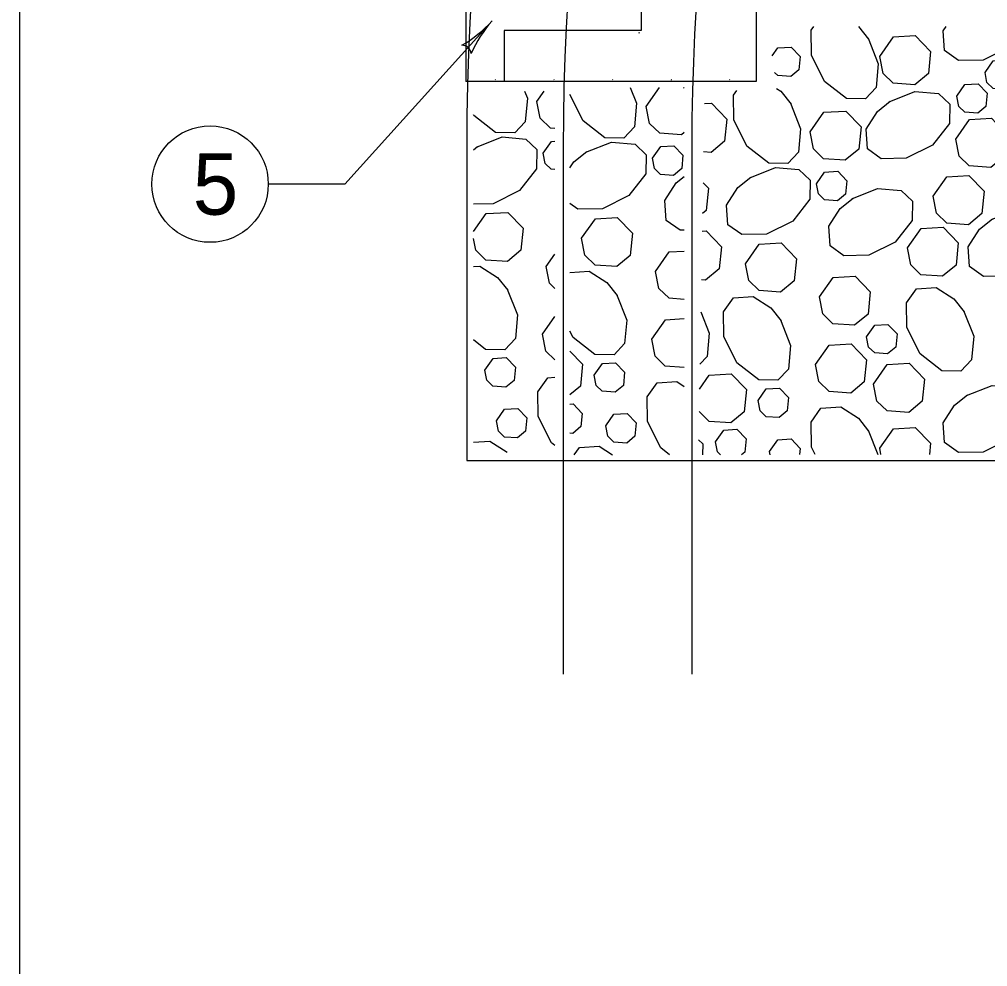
# Model space of a CAD drawing. Extents: x 1007 to 1035.5, y 1000.5 to 1021.5.
# Drawn here: x 1007 to 1010.162, y 1009.626 to 1012.72 of the extents above; entities that cross this region are included whole.
import ezdxf

# ---------------------------------------------------------------- set-up
doc = ezdxf.new("R2010")
doc.units = 0
for name, color, linetype in [('1', 7, 'Continuous'), ('10', 7, 'Continuous'), ('11', 7, 'Continuous'), ('5', 7, 'Continuous')]:
    doc.layers.add(name, color=color, linetype=linetype)

msp = doc.modelspace()

# ---------------------------------------------------------------- linework, layer by layer
at = {"layer": '1'}
for p, q in [((1008.4583, 1013.0998), (1008.4583, 1012.5165)), ((1009.4063, 1013.0998), (1009.4063, 1012.5164)), ((1009.0313, 1012.9332), (1009.0313, 1012.6832)), ((1008.5441, 1012.7145), (1008.063, 1012.1818)), ((1009.0313, 1012.6832), (1008.5833, 1012.6832)), ((1008.5833, 1012.6832), (1008.5833, 1012.5165)), ((1009.0234, 1012.6782), (1009.0238, 1012.675)), ((1009.4061, 1012.6782), (1009.4063, 1012.6766)), ((1009.4063, 1012.5164), (1008.4583, 1012.5164)), ((1008.5541, 1012.5238), (1008.5555, 1012.5217)), ((1008.7454, 1012.5238), (1008.7468, 1012.5217)), ((1008.9368, 1012.5238), (1008.9382, 1012.5217)), ((1009.1281, 1012.5238), (1009.1295, 1012.5217)), ((1009.3194, 1012.5238), (1009.3208, 1012.5217)), ((1008.4609, 1012.3034), (1008.4609, 1011.2787)), ((1008.7761, 1012.3034), (1008.7761, 1010.5807)), ((1009.1961, 1012.3034), (1009.1961, 1010.5807)), ((1008.063, 1012.1818), (1007.813, 1012.1818)), ((1008.4609, 1011.2787), (1030.2933, 1011.2787))]:
    msp.add_line(p, q, dxfattribs=at)
msp.add_circle((1007.6228, 1012.1818), 0.1902, dxfattribs=at)
for centre, radius, start, end in [((1016.336, 1012.3034), 7.875, 90, 180), ((1016.336, 1012.3034), 7.5598, 90, 180), ((1016.336, 1012.3034), 7.1399, 90, 180), ((1008.254, 1012.9765), 0.3909, 299.2601, 317.9068), ((1008.8342, 1012.4525), 0.3909, 137.9129, 156.5817), ((1008.8342, 1012.4525), 0.3909, 137.9007, 137.9129), ((1008.4444, 1012.6042), 0.0313, 6.6875, 88.8042)]:
    msp.add_arc(centre, radius, start, end, dxfattribs=at)
at = {"layer": '10'}
msp.add_line((1007, 1021.5), (1007, 1000.5), dxfattribs=at)
msp.add_line((1007, 1021.5), (1007, 1000.5), dxfattribs=at)
at = {"layer": '11'}
msp.add_lwpolyline([(1007, 1000.5), (1035.5, 1000.5), (1035.5, 1021.5), (1007, 1021.5)], close=True, dxfattribs=at)
msp.add_lwpolyline([(1007, 1000.5), (1035.5, 1000.5), (1035.5, 1021.5), (1007, 1021.5)], close=True, dxfattribs=at)
at = {"layer": '5'}
for points in [[(1009.7717, 1012.6579), (1009.805, 1012.5741), (1009.7983, 1012.497), (1009.7635, 1012.4604), (1009.701, 1012.4616), (1009.63, 1012.5172), (1009.5871, 1012.603), (1009.5857, 1012.6839), (1009.5948, 1012.6968)], [(1009.7401, 1012.6968), (1009.7738, 1012.6545)], [(1010.2868, 1012.6968), (1010.2342, 1012.6295), (1010.1483, 1012.5866), (1010.0673, 1012.5851), (1010.0218, 1012.6175), (1010.0175, 1012.6819), (1010.0271, 1012.6968)], [(1009.8098, 1012.5989), (1009.8547, 1012.6627), (1009.9262, 1012.6667), (1009.9759, 1012.6152), (1009.9688, 1012.5429), (1009.9245, 1012.5061), (1009.8538, 1012.5112), (1009.8207, 1012.5434), (1009.8098, 1012.5989)], [(1009.4587, 1012.6005), (1009.4773, 1012.6268), (1009.5202, 1012.6293), (1009.5501, 1012.5983), (1009.5458, 1012.555), (1009.5193, 1012.5329), (1009.4768, 1012.536), (1009.4659, 1012.5465)], [(1010.1538, 1012.5466), (1010.1807, 1012.5848), (1010.2236, 1012.5872), (1010.2534, 1012.5563), (1010.2491, 1012.513), (1010.2226, 1012.4909), (1010.1802, 1012.494), (1010.1603, 1012.5133), (1010.1538, 1012.5466)], [(1010.0613, 1012.4688), (1010.0882, 1012.5071), (1010.1311, 1012.5095), (1010.1609, 1012.4786), (1010.1567, 1012.4352), (1010.1301, 1012.4132), (1010.0877, 1012.4162), (1010.0678, 1012.4356), (1010.0613, 1012.4688)], [(1008.65, 1012.4851), (1008.6591, 1012.4622), (1008.6524, 1012.3852), (1008.6177, 1012.3486), (1008.5552, 1012.3497), (1008.4841, 1012.4053), (1008.4829, 1012.4077)], [(1008.6904, 1012.452), (1008.7137, 1012.4851)], [(1008.9954, 1012.4975), (1009.016, 1012.4457), (1009.0093, 1012.3686), (1008.9746, 1012.332), (1008.9121, 1012.3332), (1008.841, 1012.3887), (1008.7983, 1012.4742)], [(1009.0473, 1012.4354), (1009.091, 1012.4975)], [(1009.1693, 1012.4975), (1009.1718, 1012.4949)], [(1009.5181, 1012.4464), (1009.5513, 1012.3626), (1009.5447, 1012.2855), (1009.5099, 1012.2489), (1009.4474, 1012.2501), (1009.3763, 1012.3057), (1009.3335, 1012.3915), (1009.332, 1012.4724), (1009.343, 1012.4878)], [(1009.473, 1012.494), (1009.4865, 1012.4853), (1009.5203, 1012.443)], [(1009.8412, 1012.4507), (1009.925, 1012.4839), (1010.002, 1012.4772), (1010.0386, 1012.4424), (1010.0374, 1012.3799), (1009.9818, 1012.3089), (1009.896, 1012.266), (1009.8151, 1012.2646), (1009.7696, 1012.2969), (1009.7653, 1012.3614), (1009.8022, 1012.419), (1009.8445, 1012.4527)], [(1008.7485, 1012.3633), (1008.7345, 1012.3643), (1008.7013, 1012.3966), (1008.6905, 1012.452)], [(1009.2374, 1012.4446), (1009.2606, 1012.4459), (1009.3103, 1012.3943), (1009.3032, 1012.3221), (1009.2589, 1012.2853), (1009.2347, 1012.2871)], [(1009.1718, 1012.3507), (1009.1621, 1012.3427), (1009.0914, 1012.3477), (1009.0582, 1012.38), (1009.0474, 1012.4354)], [(1009.5827, 1012.3523), (1009.6275, 1012.4161), (1009.6991, 1012.4202), (1009.7488, 1012.3686), (1009.7416, 1012.2963), (1009.6974, 1012.2596), (1009.6268, 1012.2647), (1009.5935, 1012.2969), (1009.5828, 1012.3523)], [(1010.0583, 1012.3287), (1010.1031, 1012.3924), (1010.1747, 1012.3966), (1010.2244, 1012.345), (1010.2172, 1012.2727), (1010.173, 1012.2359), (1010.1023, 1012.2411), (1010.0691, 1012.2732), (1010.0583, 1012.3287)], [(1008.4929, 1012.3023), (1008.5768, 1012.3356), (1008.6538, 1012.3289), (1008.6904, 1012.2942), (1008.6893, 1012.2317), (1008.6338, 1012.1606), (1008.5478, 1012.1177), (1008.4829, 1012.1165)], [(1008.7108, 1012.2826), (1008.7378, 1012.3209), (1008.7485, 1012.3215)], [(1008.8498, 1012.2857), (1008.9338, 1012.319), (1009.0108, 1012.3123), (1009.0473, 1012.2776), (1009.0462, 1012.2151), (1008.9907, 1012.144), (1008.9048, 1012.1011), (1008.8238, 1012.0997), (1008.7983, 1012.1178)], [(1008.4829, 1012.2938), (1008.4963, 1012.3045)], [(1008.7485, 1012.2292), (1008.7373, 1012.23), (1008.7173, 1012.2494), (1008.7109, 1012.2826)], [(1008.7983, 1012.2345), (1008.8109, 1012.2542), (1008.8533, 1012.2879)], [(1009.0678, 1012.266), (1009.0947, 1012.3043), (1009.1376, 1012.3067), (1009.1674, 1012.2758), (1009.1632, 1012.2324), (1009.1366, 1012.2103), (1009.0942, 1012.2134), (1009.0743, 1012.2328), (1009.0678, 1012.266)], [(1009.3852, 1012.2027), (1009.4691, 1012.2359), (1009.5461, 1012.2292), (1009.5827, 1012.1945), (1009.5815, 1012.132), (1009.526, 1012.0609), (1009.4401, 1012.018), (1009.3592, 1012.0166), (1009.3137, 1012.049), (1009.3093, 1012.1134), (1009.3463, 1012.1711), (1009.3886, 1012.2048)], [(1009.6031, 1012.1829), (1009.63, 1012.2212), (1009.6729, 1012.2237), (1009.7028, 1012.1927), (1009.6985, 1012.1493), (1009.6719, 1012.1272), (1009.6295, 1012.1303), (1009.6096, 1012.1497), (1009.6032, 1012.1829)], [(1009.1718, 1012.0311), (1009.1578, 1012.0308), (1009.1123, 1012.0632), (1009.108, 1012.1277), (1009.145, 1012.1853), (1009.1718, 1012.2067)], [(1009.2329, 1012.1863), (1009.2506, 1012.168), (1009.2433, 1012.0957), (1009.2312, 1012.0856)], [(1009.9848, 1012.142), (1010.0296, 1012.2057), (1010.1012, 1012.2099), (1010.1509, 1012.1582), (1010.1437, 1012.086), (1010.0995, 1012.0492), (1010.0288, 1012.0544), (1009.9956, 1012.0866), (1009.9848, 1012.142)], [(1009.7193, 1012.1338), (1009.8031, 1012.1671), (1009.8801, 1012.1604), (1009.9167, 1012.1257), (1009.9155, 1012.0632), (1009.86, 1011.9921), (1009.7742, 1011.9492), (1009.6932, 1011.9477), (1009.6477, 1011.9802), (1009.6433, 1012.0446), (1009.6803, 1012.1022), (1009.7227, 1012.136)], [(1010.1748, 1012.0661), (1010.2586, 1012.0993), (1010.3356, 1012.0927), (1010.3722, 1012.0578), (1010.371, 1011.9953), (1010.3155, 1011.9243), (1010.2296, 1011.8814), (1010.1487, 1011.88), (1010.1032, 1011.9123), (1010.0988, 1011.9768), (1010.1358, 1012.0344), (1010.1782, 1012.0682)], [(1008.4829, 1012.0265), (1008.5243, 1012.0852), (1008.5958, 1012.0893), (1008.6455, 1012.0377), (1008.6383, 1011.9655), (1008.5941, 1011.9287), (1008.5235, 1011.9338), (1008.4903, 1011.9661), (1008.4829, 1012.0035)], [(1008.8363, 1012.0049), (1008.8812, 1012.0687), (1008.9527, 1012.0727), (1009.0024, 1012.0212), (1008.9953, 1011.9489), (1008.951, 1011.9121), (1008.8804, 1011.9172), (1008.8472, 1011.9495), (1008.8363, 1012.0048)], [(1009.2302, 1012.0279), (1009.243, 1012.0287), (1009.2928, 1011.9771), (1009.2855, 1011.9048), (1009.2413, 1011.8681), (1009.2274, 1011.8691)], [(1009.9004, 1011.9733), (1009.9453, 1012.0371), (1010.0168, 1012.0412), (1010.0666, 1011.9896), (1010.0593, 1011.9173), (1010.0152, 1011.8806), (1009.9445, 1011.8857), (1009.9113, 1011.9179), (1009.9005, 1011.9733)], [(1009.3717, 1011.9218), (1009.4165, 1011.9856), (1009.488, 1011.9897), (1009.5378, 1011.9381), (1009.5306, 1011.8658), (1009.4863, 1011.829), (1009.4158, 1011.8342), (1009.3825, 1011.8664), (1009.3717, 1011.9217)], [(1008.7208, 1011.9131), (1008.7485, 1011.9526)], [(1009.0777, 1011.8965), (1009.1225, 1011.9602), (1009.1718, 1011.9631)], [(1008.4829, 1011.9127), (1008.5041, 1011.9141), (1008.5618, 1011.8772), (1008.5955, 1011.8348)], [(1008.7485, 1011.8412), (1008.7316, 1011.8577), (1008.7208, 1011.9131)], [(1008.7983, 1011.8933), (1008.861, 1011.8975), (1008.9187, 1011.8606), (1008.9524, 1011.8182)], [(1009.1718, 1011.8052), (1009.1218, 1011.8088), (1009.0885, 1011.8411), (1009.0778, 1011.8965)], [(1009.613, 1011.8134), (1009.6578, 1011.8772), (1009.7294, 1011.8812), (1009.7792, 1011.8297), (1009.772, 1011.7574), (1009.7278, 1011.7206), (1009.6571, 1011.7257), (1009.6238, 1011.758), (1009.6131, 1011.8134)], [(1008.5933, 1011.8382), (1008.6266, 1011.7544), (1008.6199, 1011.6773), (1008.5852, 1011.6407), (1008.5227, 1011.6419), (1008.4829, 1011.673)], [(1010.0835, 1011.7684), (1010.1168, 1011.6846), (1010.1101, 1011.6075), (1010.0753, 1011.5709), (1010.0128, 1011.5721), (1009.9418, 1011.6276), (1009.8988, 1011.7135), (1009.8974, 1011.7944), (1009.9298, 1011.8399), (1009.9943, 1011.8442), (1010.0519, 1011.8073), (1010.0857, 1011.765)], [(1008.9503, 1011.8217), (1008.9835, 1011.7378), (1008.9768, 1011.6607), (1008.9421, 1011.6242), (1008.8796, 1011.6253), (1008.8085, 1011.6809), (1008.7983, 1011.7012)], [(1009.4856, 1011.7386), (1009.5188, 1011.6547), (1009.5122, 1011.5777), (1009.4774, 1011.5411), (1009.4149, 1011.5422), (1009.3438, 1011.5978), (1009.301, 1011.6837), (1009.2995, 1011.7646), (1009.3319, 1011.8102), (1009.3963, 1011.8144), (1009.454, 1011.7775), (1009.4878, 1011.7352)], [(1008.7083, 1011.6917), (1008.7485, 1011.7489)], [(1009.2256, 1011.7649), (1009.2532, 1011.6954), (1009.2465, 1011.6183), (1009.2227, 1011.5932)], [(1009.0652, 1011.6751), (1009.11, 1011.7388), (1009.1718, 1011.7423)], [(1009.767, 1011.6827), (1009.7939, 1011.721), (1009.8368, 1011.7235), (1009.8667, 1011.6925), (1009.8624, 1011.6492), (1009.8358, 1011.6271), (1009.7935, 1011.6302), (1009.7735, 1011.6495), (1009.7671, 1011.6827)], [(1008.7485, 1011.6077), (1008.7191, 1011.6362), (1008.7083, 1011.6917)], [(1009.1718, 1011.5829), (1009.1092, 1011.5874), (1009.076, 1011.6197), (1009.0652, 1011.6751)], [(1009.6005, 1011.592), (1009.6453, 1011.6557), (1009.7168, 1011.6598), (1009.7666, 1011.6082), (1009.7594, 1011.536), (1009.7152, 1011.4992), (1009.6445, 1011.5043), (1009.6113, 1011.5366), (1009.6005, 1011.592)], [(1008.7983, 1011.6363), (1008.8394, 1011.5937), (1008.8323, 1011.5215), (1008.7983, 1011.4932)], [(1008.5203, 1011.5744), (1008.5472, 1011.6126), (1008.5902, 1011.6151), (1008.62, 1011.5841), (1008.6157, 1011.5407), (1008.5892, 1011.5187), (1008.5468, 1011.5217), (1008.5268, 1011.5411), (1008.5203, 1011.5743)], [(1008.8773, 1011.5578), (1008.9041, 1011.596), (1008.9471, 1011.5985), (1008.9769, 1011.5675), (1008.9726, 1011.5242), (1008.9461, 1011.5022), (1008.9037, 1011.5052), (1008.8837, 1011.5245), (1008.8773, 1011.5577)], [(1009.7898, 1011.5287), (1009.8347, 1011.5924), (1009.9063, 1011.5966), (1009.956, 1011.545), (1009.9488, 1011.4727), (1009.9046, 1011.4359), (1009.8339, 1011.4411), (1009.8007, 1011.4732), (1009.7899, 1011.5287)], [(1009.2213, 1011.5123), (1009.2534, 1011.5582), (1009.325, 1011.5622), (1009.3748, 1011.5107), (1009.3676, 1011.4384), (1009.3233, 1011.4016), (1009.2527, 1011.4067), (1009.2199, 1011.4386)], [(1008.7485, 1011.3285), (1008.7378, 1011.3369), (1008.6948, 1011.4227), (1008.6934, 1011.5037), (1008.7258, 1011.5492), (1008.7485, 1011.5507)], [(1009.1236, 1011.2977), (1009.0947, 1011.3203), (1009.0518, 1011.4062), (1009.0503, 1011.4871), (1009.0827, 1011.5326), (1009.1472, 1011.5369), (1009.1718, 1011.5211)], [(1010.0934, 1011.4912), (1010.1773, 1011.5245), (1010.2543, 1011.5178), (1010.2908, 1011.4831), (1010.2897, 1011.4206), (1010.2342, 1011.3496), (1010.1483, 1011.3066), (1010.0673, 1011.3052), (1010.0218, 1011.3376), (1010.0175, 1011.402), (1010.0545, 1011.4597), (1010.0968, 1011.4934)], [(1009.4126, 1011.4747), (1009.4394, 1011.5129), (1009.4824, 1011.5154), (1009.5123, 1011.4844), (1009.5079, 1011.4411), (1009.4814, 1011.4191), (1009.439, 1011.4221), (1009.419, 1011.4414), (1009.4126, 1011.4747)], [(1008.7983, 1011.4634), (1008.8083, 1011.464), (1008.8382, 1011.433), (1008.8338, 1011.3897), (1008.8073, 1011.3676), (1008.7983, 1011.3682)], [(1008.5581, 1011.4083), (1008.585, 1011.4466), (1008.6279, 1011.4491), (1008.6578, 1011.4181), (1008.6535, 1011.3747), (1008.627, 1011.3527), (1008.5846, 1011.3557), (1008.5646, 1011.3751), (1008.5582, 1011.4083)], [(1008.915, 1011.3917), (1008.9419, 1011.43), (1008.9848, 1011.4325), (1009.0148, 1011.4015), (1009.0104, 1011.3582), (1008.9839, 1011.3361), (1008.9415, 1011.3392), (1008.9215, 1011.3585), (1008.9151, 1011.3917)], [(1009.5995, 1011.2982), (1009.5871, 1011.3231), (1009.5857, 1011.404), (1009.618, 1011.4495), (1009.6825, 1011.4538), (1009.7401, 1011.4169), (1009.7738, 1011.3746)], [(1009.2738, 1011.3402), (1009.3008, 1011.3784), (1009.3437, 1011.3809), (1009.3735, 1011.3499), (1009.3692, 1011.3066), (1009.3588, 1011.2978)], [(1009.7717, 1011.3779), (1009.8033, 1011.2985)], [(1009.8098, 1011.3189), (1009.8547, 1011.3827), (1009.9262, 1011.3867), (1009.9759, 1011.3352), (1009.9723, 1011.2987)], [(1008.4829, 1011.3385), (1008.5366, 1011.342), (1008.5929, 1011.3059)], [(1009.2183, 1011.3461), (1009.2318, 1011.3332), (1009.2312, 1011.2977)], [(1009.2898, 1011.2977), (1009.2803, 1011.3069), (1009.2738, 1011.3402)], [(1009.4503, 1011.3087), (1009.4773, 1011.3469), (1009.5202, 1011.3494), (1009.5501, 1011.3184), (1009.5481, 1011.2982)], [(1008.8123, 1011.2977), (1008.8291, 1011.3212), (1008.8935, 1011.3254), (1008.9368, 1011.2977)], [(1009.4525, 1011.298), (1009.4504, 1011.3087)], [(1009.8138, 1011.2985), (1009.8098, 1011.3189)]]:
    msp.add_lwpolyline(points, dxfattribs=at)

# ---------------------------------------------------------------- texts
at = {"layer": '1'}
msp.add_text('5', height=0.2, dxfattribs=at).set_placement((1007.5662, 1012.0818))

doc.saveas('drawing.dxf')
